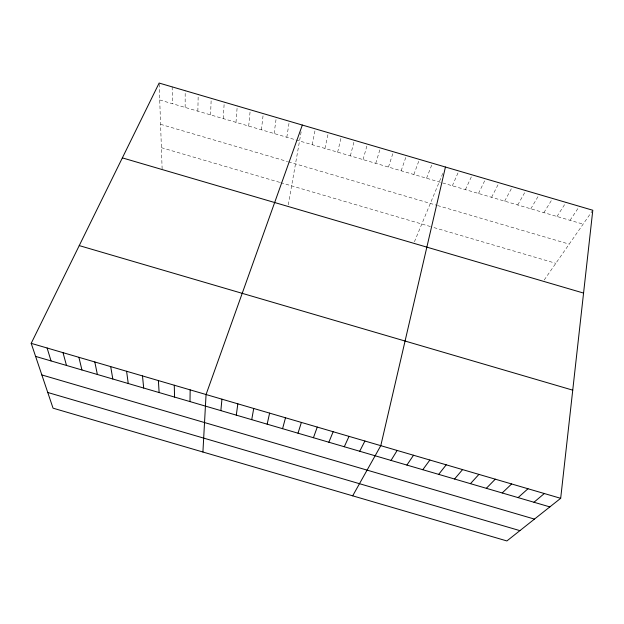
<?xml version="1.0" encoding="UTF-8"?>
<svg xmlns="http://www.w3.org/2000/svg" width="624" height="624" viewBox="0 0 624 624"><rect width="100%" height="100%" fill="white"/><g stroke="black" fill="none" stroke-linecap="round" stroke-linejoin="round"><path stroke-width="0.47" stroke-dasharray="3.12 2.34" d="M185.149 107.429L185.18 90.691M197.863 111.158L198.198 94.513M210.577 114.886L211.216 98.327M223.283 118.615L224.234 102.149M235.997 122.343L237.253 105.971M248.703 126.071L250.271 109.785M261.409 129.8L263.289 113.607M274.115 133.52L276.307 117.421M286.822 137.249L289.318 121.235M288.28 204.851L301.181 131.609M312.234 144.706L315.346 128.872M324.94 148.426L328.364 132.694M337.646 152.155L341.375 136.508M350.345 155.883L354.385 140.322M363.051 159.604L367.396 144.136M375.749 163.332L380.406 147.958M388.456 167.06L393.416 151.772M401.154 170.781L406.427 155.587M413.852 174.509L419.429 159.401M426.551 178.23L432.44 163.215M414.406 241.823L442.892 173.176M452.338 185.788L458.843 170.96M465.418 189.626L472.243 174.892M478.499 193.463L485.644 178.823M491.579 197.301L499.036 182.754M504.66 201.139L512.437 186.685M517.733 204.976L525.829 190.616M530.813 208.806L539.23 194.54M543.894 212.644L552.622 198.471M556.967 216.481L566.015 202.402M570.04 220.311L579.407 206.326M544.206 279.997L592.262 211.029M159.728 99.973L583.12 224.149M160.579 124.316L287.617 161.569M288.491 161.827L436.66 205.273M437.557 205.538L569.189 244.132M161.39 147.677L279.794 182.387M280.699 182.653L432.237 227.081M433.976 227.596L555.828 263.32M159.167 83.99L162.131 168.847M172.162 86.876L172.442 103.701"/><path stroke-width="0.94" d="M189.992 401.591L190.172 389.875M202.917 452.018L206.06 394.524L302.336 125.057M220.857 410.623L221.949 399.173M560.68 498.319L592.8 210.257L159.136 83.054L31.2 343.348L53.048 408.174L506.891 540.946L560.68 498.319L31.2 343.348M236.293 415.139L237.838 403.829M251.722 419.656L253.726 408.478M267.15 424.172L269.615 413.127M445.442 167.037L380.788 445.669L352.685 495.83M282.578 428.68L285.503 417.776M298.007 433.196L301.384 422.425M313.435 437.713L317.265 427.073M328.864 442.229L333.154 431.722M344.284 446.745L349.034 436.371M359.713 451.253L364.915 441.02M391.022 460.418L397.153 450.45M406.91 465.067L413.509 455.239M422.791 469.716L429.866 460.028M438.68 474.365L446.222 464.818M454.561 479.014L462.579 469.599M470.449 483.662L478.928 474.388M486.33 488.311L495.284 479.177M502.211 492.96L511.633 483.959M518.092 497.609L527.982 488.748M533.972 502.258L544.331 493.529M122.359 157.88L583.565 293.077M79.24 245.599L572.738 390.156M35.599 356.405L549.845 506.899M41.855 374.946L534.464 519.098M47.759 392.488L519.909 530.634M47.104 347.997L51.043 360.922M63.001 352.654L66.487 365.446M78.905 357.31L81.931 369.962M94.801 361.959L97.367 374.478M110.698 366.616L112.811 379.002M126.594 371.264L128.248 383.518M142.49 375.921L143.684 388.034M158.387 380.57L159.12 392.551M174.275 385.226L174.556 397.067"/></g></svg>
